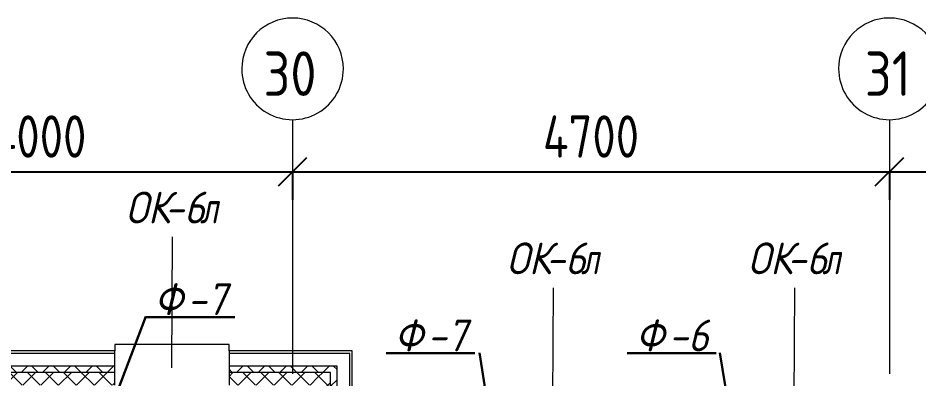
# Model space of a CAD drawing. Header units: millimetres. Extents: x -592259 to 288321, y -552984 to 293768.
# Drawn here: x 119026 to 126113, y 59023 to 61864 of the extents above; entities that cross this region are included whole.
import ezdxf

# ---------------------------------------------------------------- set-up
doc = ezdxf.new("R2010")
doc.units = ezdxf.units.MM
doc.linetypes.add('ADSK_Линия сетки', pattern=[2500, 2000, -250, 0, -250])
doc.layers.get('Defpoints').update_dxf_attribs({"color": 250})
for name, color, linetype, lineweight in [('2)Фархверки', 40, 'Continuous', 30), ('A-____-____-DIMS', 250, 'Continuous', 9), ('A-GLAZ-____-IDEN', 250, 'Continuous', 9), ('A-GLAZ-____-OTLN', 250, 'Continuous', 5), ('A-WALL-____-MCUT', 250, 'Continuous', 13), ('A-WALL-____-PATT', 250, 'Continuous', 13), ('A-WALL-FNSH-MCUT', 250, 'Continuous', 13), ('S-GRID-____-IDEN', 250, 'Continuous', 9), ('S-GRID-____-OTLN', 250, 'Continuous', 9)]:
    doc.layers.add(name, color=color, linetype=linetype, lineweight=lineweight)
doc.styles.add('GOST Common', font='', dxfattribs={"width": 0.9, "height": 350})
doc.styles.add('ISOCPEUR_I', font='isocpeui.ttf', dxfattribs={"width": 0.9, "height": 12.5})
doc.styles.get("Standard").update_dxf_attribs({"font": 'ГОСТ тип А.ttf'})
doc.styles.get('GOST Common').set_extended_font_data('GOST Common')
doc.dimstyles.new('А3', dxfattribs={"dimtxt": 333, "dimasz": 222, "dimexe": 222, "dimexo": 111, "dimgap": 111, "dimtad": 1, "dimtoh": 1, "dimdec": 0, "dimrnd": 0.0015, "dimzin": 0, "dimdsep": 46, "dimtxsty": 'Standard', "dimblk": 'OBLIQUE', "dimcen": 0, "dimclrd": 7, "dimclre": 7, "dimclrt": 7, "dimadec": 0, "dimazin": 0, "dimtfac": 1, "dimtdec": 0, "dimtofl": 0, "dimtmove": 0, "dimatfit": 3, "dimfxl": 1, "dimtolj": 1, "dimtzin": 0, "dimarcsym": 0})
pattern_1 = [(45, (12287.91, -0.0006), (-70.71068, 70.71068), []), (135, (12287.91, -0.0006), (-70.71068, -70.71068), [])]
pattern_2 = [(135, (12287.91, -0.0006), (-84.85281, -84.85281), []), (225, (12287.91, -0.0006), (84.85281, -84.85281), [])]

# ---------------------------------------------------------------- blocks, each defined once
blk = doc.blocks.new('WNW_Отлив1 - Отлив_металлический 2-28596055-АР1_Маркировочный план 1 этажа С2и3')
at = {"layer": 'A-GLAZ-____-OTLN'}
for p, q in [((450, 320), (-450, 320)), ((-450, 320), (-450, 270)), ((450, 270), (450, 320))]:
    blk.add_line(p, q, dxfattribs=at)
blk = doc.blocks.new('Ось сетки - Круг_Ø8 мм-39983606-АР1_Маркировочный план 1 этажа С2и3')
at = {"layer": 'S-GRID-____-IDEN'}
for start, end in [(360, 180), (180, 360)]:
    blk.add_arc((0, 0), 4, start, end, dxfattribs=at)
blk = doc.blocks.new('_Oblique')
at = {"color": 0, "linetype": 'ByBlock', "lineweight": -2}
blk.add_line((-0.5, -0.5), (0.5, 0.5), dxfattribs=at)
blk = doc.blocks.new('*D2607')
at = {"layer": 'A-____-____-DIMS', "color": 7, "lineweight": -2, "transparency": 16777216}
for p, q in [((117187.9, 60653.7), (121187.9, 60653.7)), ((117187.9, 60642.7), (117187.9, 60431.7)), ((121187.9, 60642.7), (121187.9, 60431.7))]:
    blk.add_line(p, q, dxfattribs=at)
at = {"layer": 'Defpoints', "color": 0, "transparency": 16777216}
for p in [(117187.9, 60753.7), (121187.9, 60753.7), (121187.9, 60653.7)]:
    blk.add_point(p, dxfattribs=at)
at = {"layer": 'A-____-____-DIMS', "color": 7, "lineweight": -2, "transparency": 16777216, "xscale": 222, "yscale": 222, "zscale": 222, "rotation": 180}
blk.add_blockref('_Oblique', (117187.9, 60653.7), dxfattribs=at)
at = {"layer": 'A-____-____-DIMS', "color": 7, "lineweight": -2, "transparency": 16777216, "xscale": 222, "yscale": 222, "zscale": 222}
blk.add_blockref('_Oblique', (121187.9, 60653.7), dxfattribs=at)
at = {"layer": 'A-____-____-DIMS', "color": 7, "transparency": 16777216, "insert": (119187.9, 60931.2), "char_height": 333, "width": 2.567, "attachment_point": 5}
blk.add_mtext('\\A1;4000', dxfattribs=at)
blk = doc.blocks.new('*D2608')
at = {"layer": 'A-____-____-DIMS', "color": 7, "lineweight": -2, "transparency": 16777216}
for p, q in [((121187.9, 60653.7), (125887.9, 60653.7)), ((121187.9, 60642.7), (121187.9, 60431.7)), ((125887.9, 60642.7), (125887.9, 60431.7))]:
    blk.add_line(p, q, dxfattribs=at)
at = {"layer": 'Defpoints', "color": 0, "transparency": 16777216}
for p in [(121187.9, 60753.7), (125887.9, 60753.7), (125887.9, 60653.7)]:
    blk.add_point(p, dxfattribs=at)
at = {"layer": 'A-____-____-DIMS', "color": 7, "lineweight": -2, "transparency": 16777216, "xscale": 222, "yscale": 222, "zscale": 222, "rotation": 180}
blk.add_blockref('_Oblique', (121187.9, 60653.7), dxfattribs=at)
at = {"layer": 'A-____-____-DIMS', "color": 7, "lineweight": -2, "transparency": 16777216, "xscale": 222, "yscale": 222, "zscale": 222}
blk.add_blockref('_Oblique', (125887.9, 60653.7), dxfattribs=at)
at = {"layer": 'A-____-____-DIMS', "color": 7, "transparency": 16777216, "insert": (123537.9, 60931.2), "char_height": 333, "width": 2.567, "attachment_point": 5}
blk.add_mtext('\\A1;4700', dxfattribs=at)
blk = doc.blocks.new('*D2609')
at = {"layer": 'A-____-____-DIMS', "color": 7, "lineweight": -2, "transparency": 16777216}
for p, q in [((126337.9, 59904.7), (126337.9, 60875.7)), ((125887.9, 60653.7), (126337.9, 60653.7)), ((125887.9, 60642.7), (125887.9, 60431.7)), ((126337.9, 60653.7), (127447.9, 60653.7))]:
    blk.add_line(p, q, dxfattribs=at)
at = {"layer": 'Defpoints', "color": 0, "transparency": 16777216}
for p in [(125887.9, 60753.7), (126337.9, 60653.7), (126337.9, 59793.7)]:
    blk.add_point(p, dxfattribs=at)
at = {"layer": 'A-____-____-DIMS', "color": 7, "lineweight": -2, "transparency": 16777216, "xscale": 222, "yscale": 222, "zscale": 222, "rotation": 180}
blk.add_blockref('_Oblique', (125887.9, 60653.7), dxfattribs=at)
at = {"layer": 'A-____-____-DIMS', "color": 7, "lineweight": -2, "transparency": 16777216, "xscale": 222, "yscale": 222, "zscale": 222}
blk.add_blockref('_Oblique', (126337.9, 60653.7), dxfattribs=at)
at = {"layer": 'A-____-____-DIMS', "color": 7, "transparency": 16777216, "insert": (127003.9, 60931.2), "char_height": 333, "width": 1.946, "attachment_point": 5}
blk.add_mtext('\\A1;450', dxfattribs=at)

msp = doc.modelspace()

# ---------------------------------------------------------------- hatches: boundary and pattern name
at = {"layer": 'A-WALL-____-PATT', "lineweight": 15, "true_color": 0x000000}
h = msp.add_hatch(dxfattribs=at)
h.set_pattern_fill('FP_53', color=18, style=0, pattern_type=2)
h.set_pattern_definition(pattern_2)
h.paths.add_polyline_path([(121487.9597, 59075), (121487.9597, 59125), (120687.9964, 59125), (120687.9964, 59075), (121412.9378, 59075)])
h.paths.add_polyline_path([(118737.9144, 59075), (119787.9964, 59075), (119787.9964, 59125), (118737.9144, 59125)])
h.paths.add_polyline_path([(113938.3643, 59075), (113938.3643, 59125), (112888.3643, 59125), (112888.3643, 59075), (113582.3109, 59075)])
h.paths.add_polyline_path([(116788.3643, 59075), (117837.9144, 59075), (117837.9144, 59125), (116788.3643, 59125)])
h.paths.add_polyline_path([(114838.3643, 59075), (115888.3643, 59075), (115888.3643, 59125), (114838.3643, 59125), (114838.3643, 59075.7731)])
h.paths.add_polyline_path([(111988.3643, 59075), (111988.3643, 59125), (110938.1391, 59125), (110938.1391, 59075), (111807.9138, 59075)])
h.paths.add_polyline_path([(91588.9094, 59075), (94438.1391, 59075), (94438.1391, 59125), (89787.9138, 59125), (89787.9138, 59075), (90735.5203, 59075)])
h = msp.add_hatch(dxfattribs=at)
h.set_pattern_fill('FP_53', color=18, style=0, pattern_type=2)
h.set_pattern_definition(pattern_2)
h.paths.add_polyline_path([(121503.6866, 58675), (121537.9597, 58675), (121537.9597, 59125), (121487.9597, 59125), (121487.9597, 58675), (121492.0191, 58675)])
h = msp.add_hatch(dxfattribs=at)
h.set_pattern_fill('FP_52', color=18, style=0, pattern_type=2)
h.set_pattern_definition(pattern_1)
h.paths.add_polyline_path([(116788.3643, 58975), (117837.9144, 58975), (117837.9144, 59075), (116788.3643, 59075)])
h.paths.add_polyline_path([(120987.8919, 58975), (121387.9597, 58975.0339), (121387.8919, 59075), (120687.9964, 59075), (120687.9964, 58975), (120808.5414, 58975)])
h.paths.add_polyline_path([(111239.8528, 58975), (111988.3643, 58975), (111988.3643, 59075), (110938.1391, 59075), (110938.3643, 58975), (111237.8919, 58975)])
h.paths.add_polyline_path([(89887.9138, 58975), (94438.1391, 58975), (94438.1391, 59075), (89887.9138, 59075), (89887.9138, 58976.591)])
h.paths.add_polyline_path([(119441.5859, 58975), (119787.9964, 58975), (119787.9964, 59075), (118737.9144, 59075), (118737.9144, 58975), (119145.9964, 58975)])
h.paths.add_polyline_path([(115888.3643, 58975), (115888.3643, 59075), (114838.3643, 59075), (114838.3643, 58975), (115340.7193, 58975)])
h.paths.add_polyline_path([(113582.3109, 58975), (113938.3643, 58975), (113938.3643, 59075), (112888.3643, 59075), (112888.3643, 58975)])
h = msp.add_hatch(dxfattribs=at)
h.set_pattern_fill('FP_52', color=18, style=0, pattern_type=2)
h.set_pattern_definition(pattern_1)
h.paths.add_polyline_path([(121387.9597, 58575), (121487.9597, 58575), (121487.9597, 59075), (121387.9597, 59075), (121387.9597, 58575.8189)])

# ---------------------------------------------------------------- linework, layer by layer
at = {"layer": '2)Фархверки'}
for p, q in [((119781.3626, 58852.5406), (120032.9953, 59513.9662)), ((120732.9953, 59510.8223), (120032.9953, 59510.8223)), ((122623.8914, 59225.7209), (121923.8914, 59225.7209)), ((122781.28, 58452.5406), (122659.4528, 59228.8648)), ((124523.8914, 59225.7209), (123823.8914, 59225.7209)), ((124681.28, 58452.5406), (124552.8254, 59228.8648))]:
    msp.add_line(p, q, dxfattribs=at)
at = {"layer": 'A-GLAZ-____-IDEN', "color": 18, "lineweight": 15, "true_color": 0x000000}
for p, q in [((120237.9964, 59110), (120242.4982, 60141.086)), ((123237.9138, 58710), (123242.4156, 59741.086)), ((125137.9138, 58710), (125142.4156, 59741.086))]:
    msp.add_line(p, q, dxfattribs=at)
at = {"layer": 'A-WALL-____-MCUT', "color": 18, "lineweight": 15, "true_color": 0x000000}
for p, q in [((119787.9964, 59225), (118737.9144, 59225)), ((119787.9964, 59125), (119787.9964, 59225)), ((120687.9964, 59225), (120687.9964, 59125)), ((121637.9597, 59225), (120687.9964, 59225)), ((121637.9597, 58825), (121637.9597, 59225)), ((119787.9964, 59125), (118737.9144, 59125)), ((119787.9964, 59075), (119787.9964, 59125)), ((120687.9964, 59125), (120687.9964, 59075)), ((121537.9597, 59125), (120687.9964, 59125)), ((121537.9597, 58725), (121537.9597, 59125)), ((119787.9964, 59075), (118737.9144, 59075)), ((119787.9964, 58975), (119787.9964, 59075)), ((120687.9964, 59075), (120687.9964, 58975)), ((121487.9597, 59075), (120687.9964, 59075)), ((121487.9597, 58675), (121487.9597, 59075))]:
    msp.add_line(p, q, dxfattribs=at)
at = {"layer": 'A-WALL-FNSH-MCUT', "lineweight": 15}
for p, q in [((119787.9964, 59245), (118737.9144, 59245)), ((119787.9964, 59225), (119787.9964, 59245)), ((121657.9597, 59245), (120687.9964, 59245)), ((120687.9964, 59245), (120687.9964, 59225)), ((121657.9597, 58845), (121657.9597, 59245))]:
    msp.add_line(p, q, dxfattribs=at)
at = {"layer": 'S-GRID-____-OTLN', "color": 18, "linetype": 'ADSK_Линия сетки', "true_color": 0x000000}
for p, q in [((121187.9138, 61063.6538), (121187.9138, -2919.5356)), ((125887.9138, 61063.6538), (125887.9138, -1649.5356))]:
    msp.add_line(p, q, dxfattribs=at)

# ---------------------------------------------------------------- block references
at = {"layer": 'A-GLAZ-____-OTLN', "color": 18, "lineweight": 15, "true_color": 0x000000}
msp.add_blockref('WNW_Отлив1 - Отлив_металлический 2-28596055-АР1_Маркировочный план 1 этажа С2и3', (120237.9964, 58975), dxfattribs=at)
at = {"layer": 'S-GRID-____-IDEN', "color": 18, "true_color": 0x000000, "xscale": 99.99999999999993, "yscale": 99.99999999999993, "zscale": 99.99999999999993, "rotation": 180}
for p in [(121187.9138, 61463.6538), (125887.9138, 61463.6538)]:
    msp.add_blockref('Ось сетки - Круг_Ø8 мм-39983606-АР1_Маркировочный план 1 этажа С2и3', p, dxfattribs=at)

# ---------------------------------------------------------------- texts
at = {"layer": '2)Фархверки', "char_height": 250, "attachment_point": 1, "style": 'ISOCPEUR_I'}
for s, insert, width in [('\\fISOCPEUR|b0|i1|c204|p34|;Ф', (120099.8935, 59775.9578), 312.658125), ('-7', (120357.8622, 59775.9578), 448.945), ('\\fISOCPEUR|b0|i1|c204|p34|;Ф', (121990.7897, 59490.8564), 312.658125), ('-7', (122248.7584, 59490.8564), 448.945), ('\\fISOCPEUR|b0|i1|c204|p34|;Ф', (123890.7897, 59490.8564), 312.658125), ('-6', (124148.7584, 59490.8564), 448.945)]:
    msp.add_mtext(s, dxfattribs=dict(at, insert=insert, width=width))
at = {"layer": 'A-GLAZ-____-IDEN', "color": 18, "lineweight": 15, "true_color": 0x000000, "char_height": 250, "attachment_point": 1, "style": 'ISOCPEUR_I'}
for s, insert, width in [('ОК', (119873.039, 60497.4402), 372.784687), ('-6', (120180.6172, 60497.4402), 336.70875), ('\\fISOCPEUR|b0|i1|c204|p34|;\\W.75;л', (120458.4297, 60497.4402), 168.354375), ('ОК', (122872.9564, 60097.4402), 372.784687), ('-6', (123180.5346, 60097.4402), 336.70875), ('ОК', (124772.9564, 60097.4402), 372.784687), ('-6', (125080.5346, 60097.4402), 336.70875), ('\\fISOCPEUR|b0|i1|c204|p34|;\\W.75;л', (123458.3471, 60097.4402), 168.354375), ('\\fISOCPEUR|b0|i1|c204|p34|;\\W.75;л', (125358.3471, 60097.4402), 168.354375)]:
    msp.add_mtext(s, dxfattribs=dict(at, insert=insert, width=width))
at = {"layer": 'S-GRID-____-IDEN', "color": 18, "true_color": 0x000000, "char_height": 350, "attachment_point": 1, "style": 'GOST Common'}
for s, insert, width in [('30', (120959.2445, 61600.9329), 541.139062), ('31', (125694.7945, 61600.9329), 454.556812)]:
    msp.add_mtext(s, dxfattribs=dict(at, insert=insert, width=width))

# ---------------------------------------------------------------- dimensions: what is measured, and where the dimension line sits
at = {"layer": 'A-____-____-DIMS', "color": 18, "true_color": 0x000000}
for base, p1, p2, picture, middle in [((121187.9138, 60653.7189), (117187.9138, 60753.7038), (121187.9138, 60753.7038), '*D2607', (119187.9138, 60931.2189)), ((125887.9138, 60653.7189), (121187.9138, 60753.7038), (125887.9138, 60753.7038), '*D2608', (123537.9138, 60931.2189)), ((126337.9138, 60653.7189), (125887.9138, 60753.7038), (126337.9138, 59793.6538), '*D2609', (127003.9138, 60931.2189))]:
    dim = msp.add_linear_dim(base=base, p1=p1, p2=p2, dimstyle='А3', dxfattribs=at)
    dim.commit()
    dim.dimension.update_dxf_attribs({"geometry": picture, "text_midpoint": middle})

doc.saveas('drawing.dxf')
